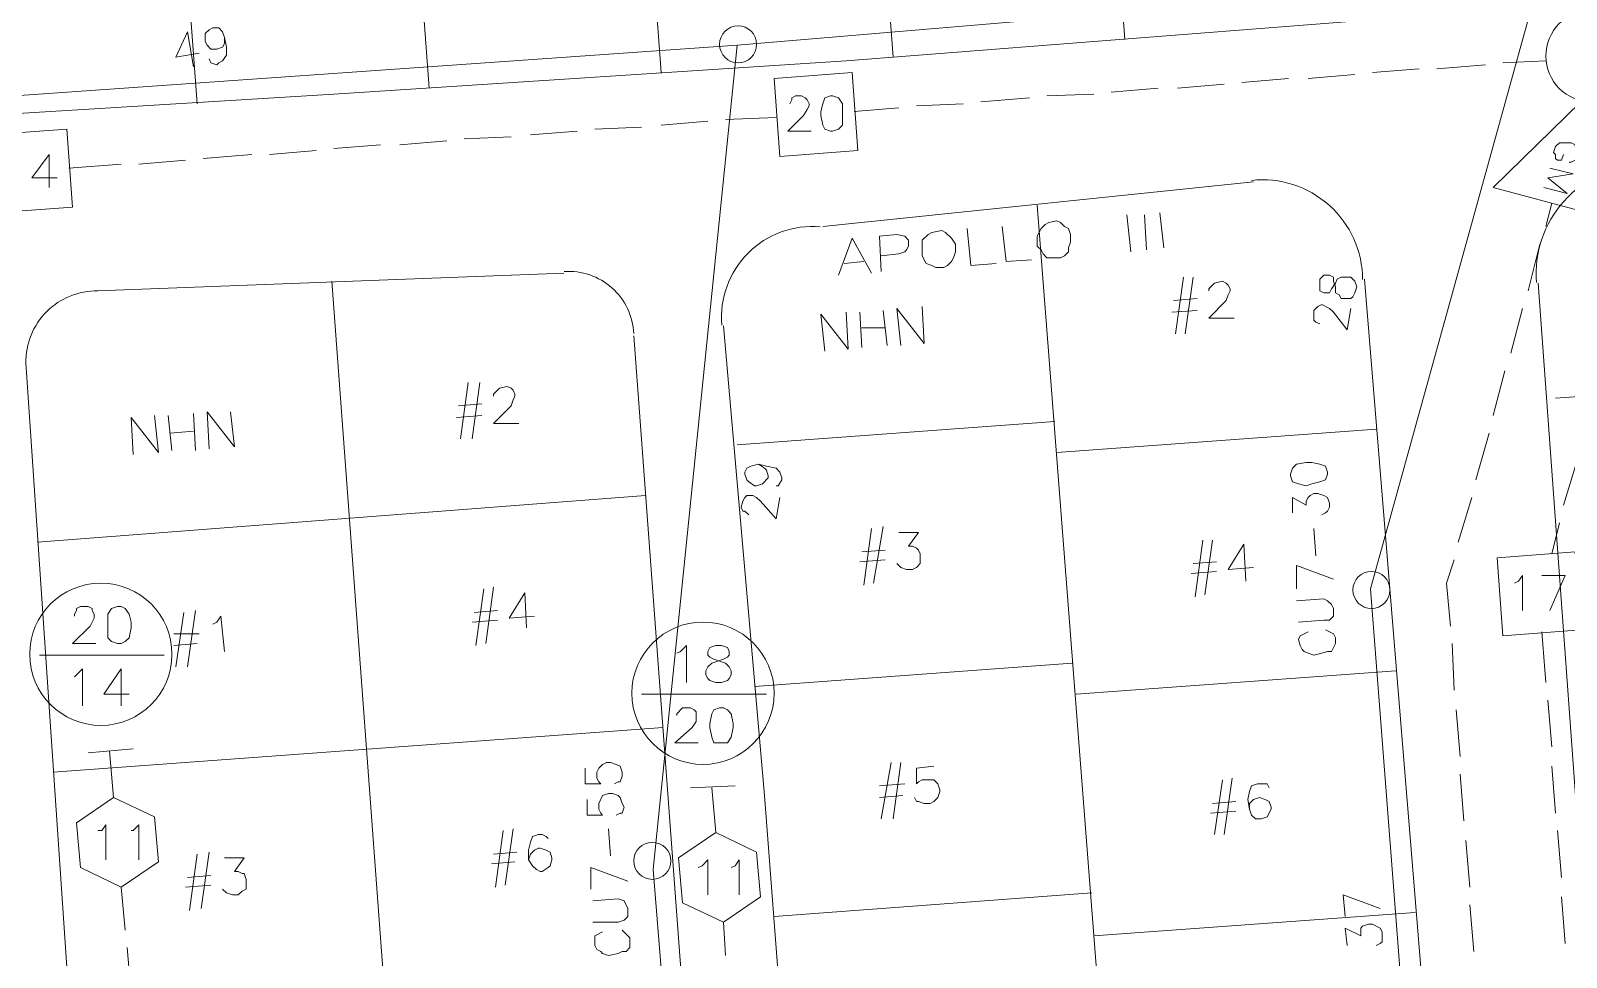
# Model space of a CAD drawing. Header units: millimetres. Extents: x 3.6 to 37.8, y 0.6 to 28.7.
# Drawn here: x 15.67 to 18.956, y 16.982 to 18.964 of the extents above; entities that cross this region are included whole.
import ezdxf

# ---------------------------------------------------------------- set-up
doc = ezdxf.new("R2010")
doc.units = ezdxf.units.MM
for name, color, linetype, true_color in [('PDF_S102$Actives-LineExtender', 94, 'Continuous', 0x009400), ('PDF_S102$Cable-565', 23, 'Continuous', 0xdd8a6d), ('PDF_S102$LOTS', 254, 'Continuous', 0xdcdcdc), ('PDF_S102$ROAD', 8, 'Continuous', 0x7f7f7f), ('PDF_S102$SDU', 157, 'Continuous', 0x396472), ('PDF_S102$Symbols-EndOfLine', 15, 'Continuous', 0x944a4a)]:
    doc.layers.add(name, color=color, linetype=linetype, true_color=true_color)
for name, color, linetype in [('PDF_S102$NAME-ROAD', 7, 'Continuous'), ('PDF_S102$Passives-Splt2way', 7, 'Continuous'), ('PDF_S102$Passives-TapOffs', 7, 'Continuous'), ('PDF_S102$POLE', 7, 'Continuous'), ('PDF_S102$STRAND', 7, 'Continuous'), ('PDF_S102$Symbols-SelfTerminating', 7, 'Continuous')]:
    doc.layers.add(name, color=color, linetype=linetype)

msp = doc.modelspace()

# ---------------------------------------------------------------- linework, layer by layer
at = {"layer": 'PDF_S102$Actives-LineExtender', "lineweight": 9}
msp.add_lwpolyline([(18.79975, 18.62878), (18.9874, 18.81226), (19.04995, 18.56206)], close=True, dxfattribs=at)
for points in [[(18.94987, 18.69967), (18.9457, 18.68716), (18.93736, 18.68716), (18.93319, 18.69133), (18.93319, 18.69967), (18.92902, 18.70384), (18.93319, 18.71635), (18.94153, 18.72469), (18.96655, 18.72469), (18.97489, 18.72052), (18.97489, 18.71635), (18.97906, 18.70801), (18.97906, 18.69133), (18.97489, 18.68716), (18.96655, 18.68299), (18.96238, 18.68299)], [(18.92068, 18.67048), (18.97072, 18.65797), (18.91651, 18.64963), (18.95821, 18.61627), (18.90817, 18.62878)]]:
    msp.add_lwpolyline(points, dxfattribs=at)
at = {"layer": 'PDF_S102$Cable-565', "lineweight": 13}
for points in [[(18.91234, 18.89983), (18.8206, 18.89566)], [(18.3619, 18.8623), (18.26182, 18.85396)], [(18.50368, 18.87064), (18.4036, 18.8623)], [(18.64129, 18.88315), (18.54121, 18.87481)], [(18.78307, 18.89149), (18.67882, 18.88315)], [(17.9449, 18.82894), (17.84482, 18.82477)], [(18.08251, 18.84145), (17.98243, 18.83311)], [(18.22429, 18.84979), (18.12421, 18.84145)], [(17.5279, 18.79975), (17.43199, 18.79141)], [(17.66551, 18.80809), (17.56543, 18.80392)], [(17.80729, 18.8206), (17.70304, 18.81226)], [(17.11924, 18.77056), (17.01916, 18.76222)], [(17.26519, 18.7789), (17.15677, 18.77473)], [(16.69807, 18.7372), (16.59799, 18.73303)], [(16.83985, 18.74971), (16.73977, 18.74137)], [(16.97746, 18.75805), (16.87738, 18.75388)], [(16.14346, 18.69967), (16.03921, 18.69133)], [(16.28107, 18.70801), (16.18099, 18.69967)], [(16.41868, 18.72052), (16.3186, 18.71218)], [(16.56046, 18.72886), (16.46038, 18.72052)], [(15.86407, 18.67882), (15.75148, 18.67048)], [(16.00168, 18.68716), (15.9016, 18.67882)], [(18.91234, 18.54538), (18.92485, 18.59542)], [(18.87481, 18.40777), (18.89983, 18.50785)], [(18.83728, 18.27433), (18.8623, 18.37024)], [(18.79975, 18.14089), (18.82477, 18.2368)], [(18.76222, 18.00328), (18.79141, 18.10336)], [(18.94987, 17.94907), (18.97906, 18.04498)], [(18.72469, 17.86984), (18.75388, 17.96575)], [(18.92485, 17.84482), (18.94153, 17.91154)], [(18.70801, 17.69053), (18.69967, 17.78227), (18.71635, 17.83231)], [(18.71635, 17.55292), (18.71218, 17.653)], [(18.91234, 17.5696), (18.904, 17.67802)], [(18.92485, 17.43199), (18.91651, 17.53207)], [(18.72886, 17.41114), (18.72052, 17.51122)], [(18.93319, 17.29021), (18.92485, 17.39029)], [(18.7372, 17.27353), (18.72886, 17.37361)], [(18.9457, 17.1526), (18.93736, 17.25268)], [(18.74971, 17.13175), (18.74137, 17.23183)], [(15.87241, 17.04001), (15.86407, 17.13175)], [(18.75805, 16.99414), (18.74971, 17.09422)], [(18.95404, 17.01082), (18.9457, 17.1109)], [(17.15677, 16.9858), (17.1526, 17.05669)], [(15.88492, 16.9024), (15.87658, 17.00248)]]:
    msp.add_lwpolyline(points, dxfattribs=at)
at = {"layer": 'PDF_S102$LOTS', "lineweight": 0}
for points in [[(17.01916, 18.87481), (16.97329, 19.49197), (16.80649, 20.68876)], [(18.01162, 18.9457), (17.96575, 19.56286)], [(17.51539, 18.90817), (17.46952, 19.52533)], [(16.52293, 18.84145), (16.47706, 19.45861)], [(16.0267, 18.80809), (15.98083, 19.42525)], [(17.82397, 18.59125), (18.33271, 12.03601), (17.78227, 8.80426)], [(16.28941, 9.08365), (16.7773, 11.98597), (16.78564, 12.28204), (16.60216, 14.55052), (16.31443, 18.42862)], [(18.93319, 18.17842), (20.33431, 18.2785)], [(17.8615, 18.12838), (17.18179, 18.07834)], [(18.54955, 18.1117), (17.86567, 18.06166)], [(16.9858, 17.96992), (15.68476, 17.86984)], [(17.89903, 17.6113), (17.21932, 17.56126)], [(18.59125, 17.59462), (17.90737, 17.54458)], [(17.02333, 17.47369), (15.71812, 17.37778)], [(17.94073, 17.11924), (17.26102, 17.0692)], [(18.63295, 17.07754), (17.9449, 17.0275)]]:
    msp.add_lwpolyline(points, dxfattribs=at)
at = {"layer": 'PDF_S102$NAME-ROAD', "lineweight": 9}
for points in [[(18.02413, 18.49117), (18.01579, 18.5704)], [(18.05749, 18.49534), (18.05332, 18.5704)], [(18.09502, 18.49951), (18.08668, 18.57457)], [(17.7364, 18.46615), (17.68219, 18.46198), (17.67385, 18.54121)], [(17.81146, 18.47449), (17.75725, 18.47032), (17.74891, 18.54538)], [(17.39863, 18.44113), (17.42782, 18.52036), (17.46952, 18.4453)], [(17.49037, 18.44947), (17.4862, 18.52453), (17.52373, 18.5287), (17.54041, 18.52453), (17.54875, 18.51619), (17.54875, 18.50368), (17.54458, 18.49534), (17.54041, 18.49117), (17.5279, 18.487), (17.49037, 18.48283)], [(17.45284, 18.47032), (17.41114, 18.46615)]]:
    msp.add_lwpolyline(points, dxfattribs=at)
for points in [[(17.59879, 18.53287), (17.61964, 18.53704), (17.62798, 18.53287), (17.64049, 18.52036), (17.64883, 18.50785), (17.64883, 18.49117), (17.64466, 18.47866), (17.64049, 18.47032), (17.63215, 18.46198), (17.62381, 18.45781), (17.60713, 18.45781), (17.59879, 18.46198), (17.58628, 18.46615), (17.57794, 18.48283), (17.57794, 18.51619), (17.59045, 18.5287)], [(17.84899, 18.55372), (17.86567, 18.55789), (17.87401, 18.55372), (17.88235, 18.54538), (17.89069, 18.54121), (17.89486, 18.5287), (17.89486, 18.51202), (17.89069, 18.49951), (17.89069, 18.49117), (17.88235, 18.48283), (17.87401, 18.47866), (17.84482, 18.47866), (17.83648, 18.487), (17.83231, 18.49534), (17.82397, 18.50368), (17.82397, 18.52453), (17.83231, 18.54121), (17.84065, 18.54955)]]:
    msp.add_lwpolyline(points, close=True, dxfattribs=at)
at = {"layer": 'PDF_S102$Passives-Splt2way', "lineweight": 9}
msp.add_circle((19.01033, 18.91025), 0.098, dxfattribs=at)
at = {"layer": 'PDF_S102$Passives-TapOffs', "lineweight": 9}
for points in [[(17.26102, 18.8623), (17.42782, 18.87481), (17.44033, 18.70801), (17.27353, 18.6955)], [(17.38195, 18.82477), (17.38612, 18.82477), (17.39863, 18.8206), (17.40697, 18.80809), (17.40697, 18.76222), (17.39863, 18.75388), (17.38612, 18.74971), (17.38195, 18.74971), (17.36944, 18.75388), (17.36527, 18.76222), (17.3611, 18.78307), (17.3611, 18.79141), (17.36527, 18.80809), (17.36944, 18.8206)], [(15.58051, 18.74137), (15.74731, 18.75388), (15.75982, 18.58708), (15.59302, 18.57457)], [(18.97489, 17.84899), (18.9874, 17.68219), (18.8206, 17.66968), (18.80809, 17.83648)], [(15.76816, 17.26936), (15.84739, 17.32357), (15.93496, 17.28187), (15.9433, 17.18596), (15.86407, 17.13175), (15.7765, 17.17345)], [(17.05669, 17.1943), (17.13592, 17.24851), (17.22349, 17.20681), (17.23183, 17.1109), (17.1526, 17.05669), (17.06503, 17.09839)]]:
    msp.add_lwpolyline(points, close=True, dxfattribs=at)
for points in [[(17.34025, 18.74971), (17.29021, 18.74971), (17.32357, 18.78307), (17.33191, 18.79558), (17.33608, 18.80392), (17.33608, 18.80809), (17.33191, 18.81643), (17.32774, 18.8206), (17.3194, 18.82477), (17.30689, 18.82477), (17.29855, 18.8206), (17.29855, 18.81643), (17.29438, 18.80809)], [(15.72646, 18.64963), (15.67225, 18.64963), (15.70978, 18.69967), (15.70978, 18.62878)], [(18.84562, 17.78227), (18.85396, 17.78644), (18.8623, 17.79895), (18.8623, 17.72389)], [(18.904, 17.79895), (18.95404, 17.79895), (18.92068, 17.72389)], [(15.81403, 17.25268), (15.82237, 17.25268), (15.83071, 17.26519), (15.83071, 17.19013)], [(15.88492, 17.25268), (15.88909, 17.25268), (15.9016, 17.26519), (15.9016, 17.19013)], [(17.09839, 17.17345), (17.10673, 17.17762), (17.11924, 17.19013), (17.11924, 17.11507)], [(17.16928, 17.17345), (17.17762, 17.17762), (17.18596, 17.19013), (17.18596, 17.11507)]]:
    msp.add_lwpolyline(points, dxfattribs=at)
at = {"layer": 'PDF_S102$POLE', "lineweight": 0}
msp.add_lwpolyline([(18.36607, 18.01162), (18.36607, 18.01579), (18.37024, 18.0283), (18.37858, 18.03664), (18.39943, 18.04081), (18.41194, 18.04081), (18.42862, 18.03664), (18.44113, 18.03247), (18.4453, 18.01996), (18.4453, 18.01579), (18.44113, 18.00328), (18.42862, 17.99911), (18.41194, 17.99494), (18.39943, 17.99077), (18.38275, 17.99494), (18.37024, 17.99911)], close=True, dxfattribs=at)
for points in [[(18.37024, 17.93239), (18.37024, 17.96575), (18.39943, 17.94907), (18.39943, 17.95741), (18.4036, 17.96575), (18.40777, 17.96992), (18.41611, 17.97409), (18.42445, 17.97409), (18.43696, 17.96992), (18.4453, 17.96575), (18.44947, 17.95324), (18.44947, 17.9449), (18.4453, 17.93656), (18.44113, 17.93239), (18.43279, 17.92822)], [(18.41611, 17.89903), (18.42028, 17.84065)], [(18.37858, 17.76976), (18.37858, 17.8198), (18.45781, 17.79061)], [(18.37858, 17.74474), (18.43696, 17.74891), (18.4453, 17.74474), (18.45364, 17.7364), (18.45781, 17.72806), (18.45781, 17.71138), (18.44947, 17.70304), (18.43696, 17.70304), (18.38275, 17.69887)], [(18.44113, 17.68219), (18.45781, 17.67385), (18.46198, 17.66551), (18.46198, 17.653), (18.45364, 17.63632), (18.4453, 17.63632), (18.43279, 17.63215), (18.41611, 17.62798), (18.4036, 17.63215), (18.39526, 17.63632), (18.39109, 17.64049), (18.38692, 17.64883), (18.38275, 17.66134), (18.38692, 17.66968), (18.4036, 17.67802)], [(16.91908, 17.35276), (16.92742, 17.35693), (16.93159, 17.35693), (16.93576, 17.36944), (16.93576, 17.37778), (16.93159, 17.39029), (16.92325, 17.39446), (16.91074, 17.39863), (16.9024, 17.39863), (16.89406, 17.39446), (16.88572, 17.38612), (16.88155, 17.37778), (16.88155, 17.36527), (16.88572, 17.35693), (16.88989, 17.35276), (16.85653, 17.35276), (16.85653, 17.38612)], [(16.92325, 17.28604), (16.93159, 17.29021), (16.93576, 17.29021), (16.93993, 17.30272), (16.93576, 17.31106), (16.93159, 17.32357), (16.92742, 17.32774), (16.91491, 17.33191), (16.90657, 17.33191), (16.89406, 17.32774), (16.88572, 17.31106), (16.88572, 17.29855), (16.88989, 17.29021), (16.89406, 17.28604), (16.8607, 17.28604), (16.8607, 17.3194)], [(16.90657, 17.25685), (16.91074, 17.19847)], [(16.86904, 17.12758), (16.86904, 17.17345), (16.94827, 17.14426)], [(16.87321, 17.10256), (16.92742, 17.10673), (16.93993, 17.10256), (16.94827, 17.08588), (16.94827, 17.0692), (16.93993, 17.06086), (16.92742, 17.05669), (16.87321, 17.05669)], [(16.93576, 17.04001), (16.95244, 17.02333), (16.95244, 17.00248), (16.9441, 16.99414), (16.93576, 16.99414), (16.92742, 16.98997), (16.90657, 16.9858), (16.89406, 16.98997), (16.88989, 16.99414), (16.88155, 16.99831), (16.87738, 17.00665), (16.87738, 17.0275), (16.89406, 17.03584)]]:
    msp.add_lwpolyline(points, dxfattribs=at)
for centre in [(17.18388, 18.93528), (18.53912, 17.76768), (17.00039, 17.18805)]:
    msp.add_circle(centre, 0.03961, dxfattribs=at)
at = {"layer": 'PDF_S102$ROAD', "lineweight": 0}
for points in [[(13.89455, 18.72242), (14.82574, 18.7372), (16.3186, 18.82894), (17.41531, 18.89983), (19.75468, 19.08331), (23.22829, 19.31266), (23.38675, 19.31683), (23.64112, 19.29181), (23.83294, 19.24594), (24.24994, 19.1542), (24.75868, 19.12084), (26.08057, 19.20007), (26.68105, 19.2376), (26.9104, 19.2376), (27.15643, 19.20007), (27.73189, 19.07497)], [(18.28684, 18.64129), (17.36527, 18.54538)], [(18.47449, 8.87932), (18.92485, 11.51893), (18.96238, 11.90674), (18.9874, 12.17779), (18.94987, 12.8158), (18.64963, 16.89823), (18.52453, 18.43279)], [(18.89566, 18.42445), (19.17505, 14.59639), (19.30849, 12.65317), (19.30849, 12.27787), (19.25011, 11.83585), (18.82477, 8.86264)], [(16.88155, 9.05446), (17.14843, 10.27627), (17.39446, 11.75245), (17.41114, 11.96095), (17.42365, 12.33208), (17.236, 14.60056), (16.96078, 18.31186)], [(17.1526, 18.33271), (17.24017, 17.32774), (17.50288, 13.89166), (17.60296, 12.13192), (17.59045, 11.89423), (17.55292, 11.58565), (17.35693, 10.32214), (17.13175, 9.04612)]]:
    msp.add_lwpolyline(points, dxfattribs=at)
msp.add_lwpolyline([(16.81066, 18.4453), (15.81383, 18.40776, 0.4230021), (15.65974, 18.25348), (15.90577, 14.62558)], format="xyb", dxfattribs=at)
for centre, radius, start, end in [((19.12709, 18.44322), 0.2356, 92.88369, 184.19611), ((18.30561, 18.43071), 0.21475, 0.27462, 96.16469), ((17.34233, 18.35148), 0.1939, 84.92883, 184.99232), ((16.82109, 18.30978), 0.13969, 2.65212, 93.91647)]:
    msp.add_arc(centre, radius, start, end, dxfattribs=at)
at = {"layer": 'PDF_S102$SDU', "lineweight": 0}
for points in [[(18.12004, 18.31603), (18.13672, 18.43696)], [(18.14089, 18.31603), (18.15757, 18.43696)], [(18.19093, 18.40777), (18.19093, 18.41194), (18.20344, 18.42445), (18.22012, 18.42862), (18.22846, 18.42445), (18.23263, 18.42028), (18.2368, 18.41194), (18.2368, 18.40777), (18.23263, 18.39943), (18.22846, 18.38692), (18.19093, 18.34939), (18.24514, 18.34939)], [(17.53207, 18.29101), (17.52373, 18.37024), (17.58211, 18.29518), (17.57794, 18.37441)], [(18.16591, 18.39109), (18.11587, 18.38692)], [(17.36944, 18.2785), (17.3611, 18.35773), (17.41948, 18.28267), (17.41531, 18.3619)], [(17.44867, 18.28684), (17.4445, 18.3619)], [(17.50288, 18.29101), (17.49454, 18.36607)], [(18.16591, 18.36607), (18.1117, 18.3619)], [(17.49871, 18.32854), (17.44867, 18.32854)], [(16.58965, 18.09085), (16.60633, 18.21178)], [(16.61467, 18.09085), (16.63135, 18.21178)], [(16.66054, 18.18259), (16.66054, 18.18676), (16.67305, 18.19927), (16.68973, 18.20344), (16.69807, 18.19927), (16.70224, 18.1951), (16.70641, 18.18676), (16.70641, 18.18259), (16.70224, 18.17425), (16.69807, 18.16174), (16.66054, 18.12421), (16.71475, 18.12421)], [(15.88909, 18.05749), (15.88492, 18.13672), (15.9433, 18.06166), (15.93496, 18.14089)], [(15.97249, 18.06583), (15.96415, 18.14089)], [(16.02253, 18.06583), (16.01836, 18.14506)], [(16.05172, 18.07), (16.04755, 18.14923), (16.10593, 18.07417), (16.09759, 18.14923)], [(16.63552, 18.14089), (16.58131, 18.13672)], [(16.63552, 18.16591), (16.58548, 18.16174)], [(16.01836, 18.10753), (15.96832, 18.10336)], [(17.45284, 17.7781), (17.46952, 17.89903)], [(17.47369, 17.78227), (17.49454, 17.9032)], [(17.5279, 17.89069), (17.5696, 17.89069), (17.54875, 17.8615), (17.55709, 17.8615), (17.56543, 17.85733), (17.5696, 17.85316), (17.57377, 17.84482), (17.57377, 17.82397), (17.56543, 17.81563), (17.55709, 17.81146), (17.54458, 17.81146), (17.53207, 17.81563), (17.52373, 17.82397)], [(17.49871, 17.85316), (17.44867, 17.84899)], [(18.16174, 17.75308), (18.17842, 17.87401)], [(18.18259, 17.75725), (18.19927, 17.87401)], [(18.28684, 17.81563), (18.23263, 17.81146), (18.26599, 17.86567), (18.27016, 17.78644)], [(17.49871, 17.83231), (17.4445, 17.82814)], [(18.20761, 17.82814), (18.15757, 17.82397)], [(18.20761, 17.80729), (18.1534, 17.80312)], [(16.62301, 17.64883), (16.63969, 17.76976)], [(16.64386, 17.653), (16.66054, 17.77393)], [(16.74811, 17.71138), (16.6939, 17.70721), (16.72726, 17.76142), (16.73143, 17.68636)], [(15.98083, 17.60296), (15.99751, 17.71972)], [(16.00585, 17.60296), (16.02253, 17.72389)], [(16.06006, 17.6947), (16.0684, 17.69887), (16.07674, 17.71138), (16.08508, 17.63632)], [(16.66888, 17.72389), (16.61884, 17.71972)], [(16.66888, 17.70304), (16.61467, 17.69887)], [(16.03087, 17.67385), (15.97666, 17.67385)], [(16.0267, 17.653), (15.97666, 17.64883)], [(17.49037, 17.2777), (17.51122, 17.39863)], [(17.51539, 17.2777), (17.53207, 17.39863)], [(17.56126, 17.32357), (17.56543, 17.31523), (17.5696, 17.31523), (17.58211, 17.31106), (17.59462, 17.31106), (17.60296, 17.31523), (17.6113, 17.32357), (17.61547, 17.33608), (17.61547, 17.34025), (17.6113, 17.35276), (17.60296, 17.3611), (17.57794, 17.3611), (17.5696, 17.35693), (17.56543, 17.35276), (17.56543, 17.38612), (17.60296, 17.39029)], [(17.54041, 17.35276), (17.4862, 17.34859)], [(18.20344, 17.24434), (18.22012, 17.3611)], [(18.22429, 17.24434), (18.24097, 17.36527)], [(18.2785, 17.29855), (18.27433, 17.3194), (18.2785, 17.33608), (18.28267, 17.34859), (18.29518, 17.35276), (18.31603, 17.35276), (18.3202, 17.34442)], [(17.53624, 17.32774), (17.4862, 17.32357)], [(18.24931, 17.29438), (18.1951, 17.29021)], [(18.24931, 17.31523), (18.19927, 17.31106)], [(16.66471, 17.13175), (16.68139, 17.25268)], [(16.68556, 17.13592), (16.70224, 17.25685)], [(16.7356, 17.19013), (16.7356, 17.21098), (16.73977, 17.22766), (16.74394, 17.24017), (16.75645, 17.24434), (16.76479, 17.24434), (16.77313, 17.24017), (16.7773, 17.236)], [(16.01002, 17.08171), (16.0267, 17.20264)], [(16.03504, 17.08588), (16.05172, 17.20681)], [(16.08508, 17.1943), (16.12678, 17.1943), (16.10593, 17.16511), (16.11427, 17.16511), (16.12261, 17.16094), (16.12678, 17.16094), (16.13095, 17.14843), (16.13095, 17.12758), (16.12261, 17.12341), (16.11427, 17.11507), (16.10176, 17.11507), (16.08925, 17.11924), (16.08091, 17.12758)], [(16.70641, 17.18596), (16.65637, 17.18179)], [(16.71058, 17.20681), (16.66054, 17.20264)], [(16.05589, 17.15677), (16.00585, 17.1526)], [(16.05589, 17.13592), (16.00168, 17.13175)]]:
    msp.add_lwpolyline(points, dxfattribs=at)
for points in [[(18.2785, 17.31106), (18.28684, 17.3194), (18.29935, 17.32357), (18.31186, 17.3194), (18.3202, 17.31523), (18.32437, 17.30272), (18.32437, 17.29855), (18.31603, 17.28187), (18.30352, 17.2777), (18.29101, 17.2777), (18.28267, 17.28604), (18.2785, 17.29855)], [(16.73977, 17.20264), (16.74811, 17.21098), (16.75645, 17.21515), (16.76062, 17.21515), (16.77313, 17.21098), (16.78147, 17.20681), (16.78564, 17.1943), (16.78564, 17.19013), (16.78147, 17.17762), (16.7773, 17.17345), (16.76479, 17.16511), (16.76062, 17.16511), (16.75228, 17.16928), (16.74394, 17.17762), (16.7356, 17.19013)]]:
    msp.add_lwpolyline(points, close=True, dxfattribs=at)
at = {"layer": 'PDF_S102$STRAND', "color": 254, "lineweight": 0, "true_color": 0xdcdcdc}
for points in [[(17.72138, 4.08715), (17.7781, 5.46409), (18.05749, 6.98197), (18.31603, 8.44564), (18.55372, 9.63826), (19.12084, 10.6474), (18.92068, 11.86504), (18.88315, 13.01179), (18.78307, 14.54635), (18.65797, 16.21018), (18.53704, 17.76976), (18.89983, 19.07914), (20.25508, 19.17088)], [(18.89983, 19.07914), (17.18179, 18.93319), (17.00248, 17.16928), (17.12341, 15.66391), (17.236, 14.25028), (17.34025, 12.85333), (17.2777, 11.37298), (17.05669, 9.99688), (16.76479, 8.72086), (16.09267, 8.83705)], [(17.18179, 18.93319), (15.33031, 18.80392), (14.39623, 18.79558), (13.62976, 18.4182)]]:
    msp.add_lwpolyline(points, dxfattribs=at)
at = {"layer": 'PDF_S102$STRAND', "lineweight": 0}
for points in [[(16.03087, 18.91651), (15.98083, 18.90817), (16.00585, 18.96238), (16.01836, 18.88732)], [(16.08508, 18.94987), (16.08925, 18.92902), (16.08925, 18.91234), (16.08091, 18.89983), (16.07257, 18.89566), (16.0684, 18.89149), (16.05589, 18.89566), (16.05172, 18.904)], [(18.42862, 18.33688), (18.42028, 18.34105), (18.41611, 18.34522), (18.41611, 18.36607), (18.42445, 18.37441), (18.43279, 18.37858), (18.44947, 18.37024), (18.45781, 18.3619), (18.487, 18.32437), (18.49534, 18.37024)], [(17.22766, 18.03664), (17.24434, 18.03247), (17.26519, 18.0283), (17.27353, 18.01996), (17.2777, 18.00745), (17.2777, 18.00328), (17.26936, 17.99077), (17.26519, 17.99077)], [(17.27353, 17.96575), (17.26519, 17.91988), (17.23183, 17.95741), (17.22349, 17.96575), (17.21515, 17.96992), (17.20264, 17.96992), (17.19847, 17.96575), (17.1943, 17.95741), (17.19013, 17.9449), (17.1943, 17.93656), (17.19847, 17.93656), (17.20681, 17.92822)], [(18.48283, 17.0692), (18.47866, 17.11507), (18.55789, 17.08588)], [(18.487, 17.00665), (18.48283, 17.04418), (18.51619, 17.0275), (18.51619, 17.04418), (18.52036, 17.04835), (18.53287, 17.05252), (18.54121, 17.05252), (18.55789, 17.04418), (18.56206, 17.03584), (18.56206, 17.01499), (18.55789, 17.01082), (18.54955, 17.00665)]]:
    msp.add_lwpolyline(points, dxfattribs=at)
for points in [[(16.08508, 18.93736), (16.08091, 18.92902), (16.0684, 18.92485), (16.05589, 18.92485), (16.04755, 18.93319), (16.04338, 18.94153), (16.04338, 18.95821), (16.05172, 18.96655), (16.06006, 18.97072), (16.07257, 18.97072), (16.08091, 18.96238), (16.08508, 18.94987)], [(18.42862, 18.40777), (18.42862, 18.43279), (18.43696, 18.44113), (18.44947, 18.44113), (18.45781, 18.43696), (18.45781, 18.42862), (18.46198, 18.41611), (18.46198, 18.4036), (18.47032, 18.39943), (18.47449, 18.39109), (18.49534, 18.39109), (18.49951, 18.39526), (18.50368, 18.4036), (18.50785, 18.41611), (18.50368, 18.42862), (18.49534, 18.43696), (18.47449, 18.43696), (18.46615, 18.43279), (18.46198, 18.42445), (18.45364, 18.41194), (18.44947, 18.4036), (18.43696, 18.4036)], [(17.24017, 18.0283), (17.24434, 18.02413), (17.24851, 18.01162), (17.24851, 18.00745), (17.236, 17.99494), (17.22349, 17.99077), (17.21932, 17.99077), (17.20681, 17.99911), (17.20264, 18.00328), (17.19847, 18.01579), (17.19847, 18.01996), (17.20264, 18.0283), (17.21098, 18.03247), (17.22766, 18.03664)]]:
    msp.add_lwpolyline(points, close=True, dxfattribs=at)
at = {"layer": 'PDF_S102$Symbols-EndOfLine', "lineweight": 0}
for points in [[(15.76399, 17.71138), (15.76399, 17.71555), (15.76816, 17.72389), (15.76816, 17.72806), (15.7765, 17.73223), (15.79318, 17.73223), (15.80152, 17.72806), (15.80152, 17.72389), (15.80569, 17.71555), (15.80569, 17.70721), (15.79735, 17.69053), (15.75982, 17.653), (15.80986, 17.653)], [(17.05252, 17.63215), (17.06086, 17.63632), (17.07337, 17.64883), (17.07337, 17.5696)], [(15.95581, 17.62798), (15.68893, 17.62798)], [(15.76399, 17.58211), (15.78067, 17.59879), (15.78067, 17.51956)], [(15.88075, 17.54458), (15.82654, 17.54458), (15.86407, 17.59879), (15.86407, 17.51956)], [(17.24434, 17.54458), (16.97746, 17.54458)], [(17.05252, 17.49871), (17.05252, 17.50288), (17.06503, 17.51539), (17.08171, 17.51539), (17.09005, 17.51122), (17.09422, 17.50705), (17.09422, 17.4862), (17.08588, 17.47369), (17.04835, 17.44033), (17.09839, 17.44033)]]:
    msp.add_lwpolyline(points, dxfattribs=at)
for points in [[(15.85573, 17.73223), (15.86407, 17.73223), (15.87241, 17.72806), (15.88075, 17.71555), (15.88492, 17.69887), (15.88492, 17.68636), (15.88075, 17.66551), (15.87241, 17.65717), (15.86407, 17.653), (15.85573, 17.653), (15.84322, 17.65717), (15.83488, 17.66551), (15.83488, 17.71555), (15.84322, 17.72806)], [(17.13592, 17.64883), (17.14843, 17.64883), (17.16094, 17.64466), (17.16511, 17.63632), (17.16511, 17.62798), (17.16094, 17.62381), (17.1526, 17.61964), (17.12758, 17.6113), (17.11924, 17.60296), (17.11507, 17.59462), (17.11507, 17.58628), (17.11924, 17.57794), (17.12341, 17.57377), (17.13592, 17.5696), (17.14843, 17.5696), (17.16094, 17.57377), (17.16511, 17.57794), (17.16928, 17.58628), (17.16928, 17.59462), (17.16511, 17.60296), (17.15677, 17.6113), (17.13175, 17.61964), (17.12341, 17.62381), (17.11924, 17.62798), (17.11924, 17.63632), (17.12341, 17.64466)], [(17.14426, 17.51539), (17.1526, 17.51539), (17.16094, 17.51122), (17.16928, 17.50288), (17.17345, 17.48203), (17.17345, 17.47369), (17.16928, 17.45284), (17.16094, 17.44033), (17.13175, 17.44033), (17.12758, 17.45284), (17.12341, 17.47369), (17.12341, 17.48203), (17.12758, 17.50288), (17.13175, 17.51122)]]:
    msp.add_lwpolyline(points, close=True, dxfattribs=at)
for centre in [(15.82028, 17.63006), (17.10881, 17.54666)]:
    msp.add_circle(centre, 0.15221, dxfattribs=at)
at = {"layer": 'PDF_S102$Symbols-SelfTerminating', "lineweight": 9}
for points in [[(15.79318, 17.41948), (15.88909, 17.42782)], [(15.83905, 17.42365), (15.84739, 17.32357)], [(17.08171, 17.34442), (17.17762, 17.34859)], [(17.12758, 17.34442), (17.13592, 17.24851)]]:
    msp.add_lwpolyline(points, dxfattribs=at)

doc.saveas('drawing.dxf')
